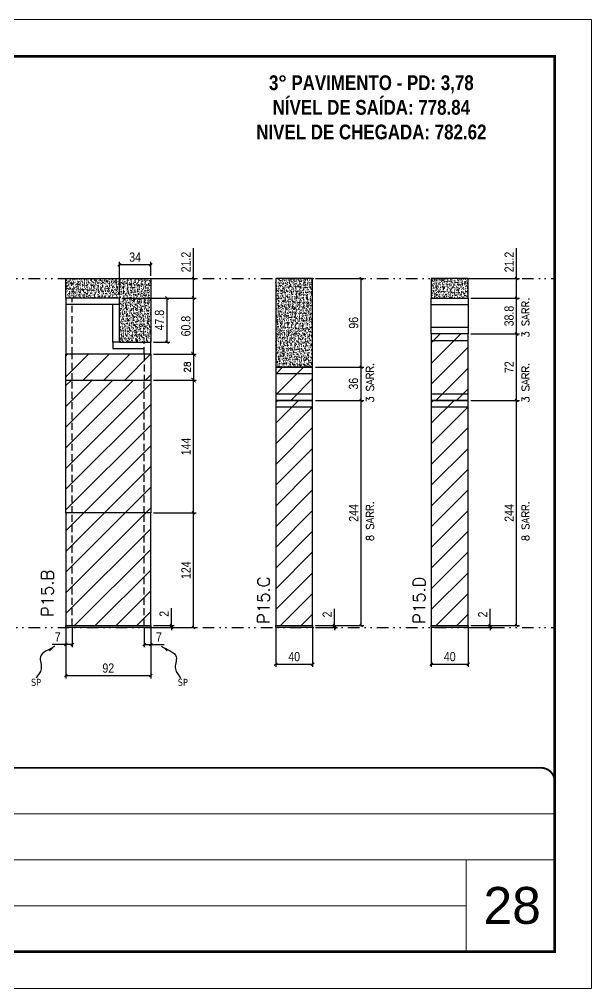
# Model space of a CAD drawing. Extents: x 2949 to 9203, y -16089 to 12527.
# Drawn here: x 8582 to 9203, y 4585 to 5635 of the extents above; entities that cross this region are included whole.
import ezdxf

# ---------------------------------------------------------------- set-up
doc = ezdxf.new("R2010")
doc.units = 0
for name, pattern in [('CONTINUO', [0]), ('DASHED', [0.75, 0.5, -0.25]), ('DIVIDE2', [0.625, 0.25, -0.125, 0, -0.125, 0, -0.125]), ('HIDDEN', [0.375, 0.25, -0.125])]:
    doc.linetypes.add(name, pattern=pattern)
for name, color, linetype, lineweight in [('CARIMBO', 255, 'Continuous', 9), ('Folhas', 255, 'Continuous', 9), ('Hachura', 251, 'Continuous', 9), ('SARRAFO DE PRESSAO', 251, 'DASHED', 9), ('Texto Seção', 7, 'Continuous', 15)]:
    doc.layers.add(name, color=color, linetype=linetype, lineweight=lineweight)
for name, color, linetype in [('COTA', 241, 'Continuous'), ('NOMENCLATURA', 7, 'Continuous'), ('Nível', 160, 'Continuous'), ('Painéis', 200, 'Continuous'), ('SARR_2.2x7', 40, 'Continuous'), ('Sarrafo de Pressão', 42, 'HIDDEN'), ('texto', 7, 'Continuous')]:
    doc.layers.add(name, color=color, linetype=linetype)
doc.styles.add('ARIAL', font='arial.ttf')
doc.styles.add('COTA TECNICA', font='techl___.ttf', dxfattribs={"height": 10})
doc.styles.add('COTA TECNICA-50', font='techl___.ttf', dxfattribs={"height": 10})
doc.styles.add('REGUA-120', font='ROMANS.shx', dxfattribs={"height": 15})
doc.styles.add('ROMANC', font='techb___.ttf', dxfattribs={"height": 2.5})
doc.styles.add('ROMANS', font='romans.shx')
doc.styles.get("Standard").update_dxf_attribs({"font": 'arial.ttf'})
doc.dimstyles.new('COTA PAINEL-50', dxfattribs={"dimtxt": 10, "dimasz": 3, "dimexe": 3, "dimexo": 3, "dimgap": 3, "dimtad": 1, "dimdec": 1, "dimzin": 12, "dimdsep": 46, "dimtxsty": 'COTA TECNICA-50', "dimblk1": 'OBLIQUE', "dimblk2": 'OBLIQUE', "dimsah": 1, "dimcen": 0.9, "dimclrd": 4, "dimclre": 4, "dimclrt": 240, "dimadec": 1, "dimazin": 3, "dimtfac": 1, "dimtdec": 1, "dimtmove": 0, "dimatfit": 3, "dimfxl": 1, "dimtolj": 1, "dimtzin": 12, "dimarcsym": 0})
doc.dimstyles.new('Cota Paínel', dxfattribs={"dimtxt": 7, "dimasz": 5, "dimexe": 3, "dimexo": 3, "dimgap": 3, "dimtad": 1, "dimdec": 1, "dimzin": 12, "dimdsep": 46, "dimtxsty": 'ROMANS', "dimblk": 'ARCHTICK', "dimcen": 0, "dimclrd": 4, "dimclre": 4, "dimclrt": 1, "dimadec": 1, "dimazin": 3, "dimtfac": 1, "dimtdec": 1, "dimtmove": 0, "dimatfit": 3, "dimldrblk": 'OBLIQUE', "dimfxl": 1, "dimtolj": 1, "dimtzin": 12, "dimarcsym": 0})
doc.dimstyles.new('PAINEL', dxfattribs={"dimtxt": 10, "dimasz": 3, "dimexe": 3, "dimexo": 3, "dimgap": 3, "dimtad": 1, "dimdec": 1, "dimzin": 12, "dimdsep": 46, "dimtxsty": 'COTA TECNICA', "dimblk1": 'OBLIQUE', "dimblk2": 'OBLIQUE', "dimsah": 1, "dimcen": 0.9, "dimclrd": 4, "dimclre": 4, "dimclrt": 240, "dimadec": 1, "dimazin": 3, "dimtfac": 1, "dimtdec": 1, "dimtmove": 0, "dimatfit": 3, "dimfxl": 1, "dimtolj": 1, "dimtzin": 12, "dimarcsym": 0})
doc.dimstyles.get("Standard").update_dxf_attribs({"dimtxt": 0.18, "dimasz": 0.18, "dimexe": 0.18, "dimexo": 0.0625, "dimgap": 0.09, "dimtad": 0, "dimtih": 1, "dimtoh": 1, "dimdec": 4, "dimzin": 0, "dimdsep": 46, "dimtxsty": 'Standard', "dimcen": 0.09, "dimadec": 0, "dimazin": 0, "dimtfac": 1, "dimtdec": 4, "dimtofl": 0, "dimtmove": 0, "dimatfit": 3, "dimfxl": 1, "dimtolj": 1, "dimtzin": 0, "dimarcsym": 0})
pattern_1 = [(45, (4768.5, 4594.3), (-11.22532, 11.22532), [])]

# ---------------------------------------------------------------- blocks, each defined once
blk = doc.blocks.new('9999999999')
at = {"color": 30, "linetype": 'CONTINUO'}
for p, q in [((98564.6, 34379.6), (99584, 34379.6)), ((98564.6, 34329.8), (99488, 34329.8)), ((99584, 34329.8), (99488, 34329.8)), ((99488, 34329.8), (99488, 34230.2)), ((98564.6, 34280), (99488, 34280))]:
    blk.add_line(p, q, dxfattribs=at)
at = {"color": 30, "linetype": 'CONTINUO', "const_width": 2}
blk.add_lwpolyline([(99584, 34230.2), (99584, 34414.4, 0.414214), (99569, 34429.4), (98229, 34429.4, 0.414214), (98214, 34414.4), (98214, 34245.2, 0.414214), (98229, 34230.2), (99584, 34230.2)], format="xyb", dxfattribs=at)
at = {"layer": 'Folhas'}
blk.add_lwpolyline([(98139, 34190.2), (99624, 34190.2), (99624, 35240.2), (98139, 35240.2)], close=True, dxfattribs=at)
at = {"layer": 'Folhas', "color": 30, "const_width": 3}
blk.add_lwpolyline([(98214, 34230.2), (99584, 34230.2), (99584, 35200.2), (98214, 35200.2)], close=True, dxfattribs=at)
blk = doc.blocks.new('_Oblique')
at = {"color": 0, "linetype": 'ByBlock', "lineweight": -2}
blk.add_line((-0.5, -0.5), (0.5, 0.5), dxfattribs=at)
blk = doc.blocks.new('*D966')
at = {"layer": 'COTA', "color": 4, "lineweight": -2, "transparency": 16777216}
for p, q in [((8903.2, 5222.5), (8955.7, 5222.5)), ((8952.7, 4978.6), (8952.7, 5222.5)), ((8903.2, 4978.6), (8955.7, 4978.6))]:
    blk.add_line(p, q, dxfattribs=at)
at = {"layer": 'Defpoints', "color": 0, "transparency": 16777216}
for p in [(8900.2, 5222.5), (8952.7, 5222.5), (8900.2, 4978.6)]:
    blk.add_point(p, dxfattribs=at)
at = {"layer": 'COTA', "color": 4, "lineweight": -2, "transparency": 16777216, "xscale": 3, "yscale": 3, "zscale": 3}
for p, rotation in [((8952.7, 5222.5), 90), ((8952.7, 4978.6), 270)]:
    blk.add_blockref('_Oblique', p, dxfattribs=dict(at, rotation=rotation))
at = {"layer": 'COTA', "color": 240, "transparency": 16777216, "insert": (8944.6, 5100.6), "char_height": 10, "attachment_point": 5, "rotation": 90, "style": 'COTA TECNICA'}
blk.add_mtext('\\A1;244', dxfattribs=at)
blk = doc.blocks.new('*D967')
at = {"layer": 'COTA', "color": 4, "lineweight": -2, "transparency": 16777216}
for p, q in [((8903.2, 5354.6), (8955.7, 5354.6)), ((8952.7, 5258.6), (8952.7, 5354.6)), ((8903.2, 5258.6), (8955.7, 5258.6))]:
    blk.add_line(p, q, dxfattribs=at)
at = {"layer": 'Defpoints', "color": 0, "transparency": 16777216}
for p in [(8900.2, 5354.6), (8952.7, 5354.6), (8900.2, 5258.6)]:
    blk.add_point(p, dxfattribs=at)
at = {"layer": 'COTA', "color": 4, "lineweight": -2, "transparency": 16777216, "xscale": 3, "yscale": 3, "zscale": 3}
for p, rotation in [((8952.7, 5354.6), 90), ((8952.7, 5258.6), 270)]:
    blk.add_blockref('_Oblique', p, dxfattribs=dict(at, rotation=rotation))
at = {"layer": 'COTA', "color": 240, "transparency": 16777216, "insert": (8944.6, 5306.6), "char_height": 10, "attachment_point": 5, "rotation": 90, "style": 'COTA TECNICA'}
blk.add_mtext('\\A1;96', dxfattribs=at)
blk = doc.blocks.new('*D968')
at = {"layer": 'COTA', "color": 4, "lineweight": -2, "transparency": 16777216}
for p, q in [((8860.2, 4975.6), (8860.2, 4933.8)), ((8900.2, 4975.6), (8900.2, 4933.8)), ((8860.2, 4936.8), (8900.2, 4936.8))]:
    blk.add_line(p, q, dxfattribs=at)
at = {"layer": 'Defpoints', "color": 0, "transparency": 16777216}
for p in [(8860.2, 4978.6), (8900.2, 4978.6), (8900.2, 4936.8)]:
    blk.add_point(p, dxfattribs=at)
at = {"layer": 'COTA', "color": 4, "lineweight": -2, "transparency": 16777216, "xscale": 3, "yscale": 3, "zscale": 3, "rotation": 180}
blk.add_blockref('_Oblique', (8860.2, 4936.8), dxfattribs=at)
at = {"layer": 'COTA', "color": 4, "lineweight": -2, "transparency": 16777216, "xscale": 3, "yscale": 3, "zscale": 3}
blk.add_blockref('_Oblique', (8900.2, 4936.8), dxfattribs=at)
at = {"layer": 'COTA', "color": 240, "transparency": 16777216, "insert": (8880.2, 4944.9), "char_height": 10, "attachment_point": 5, "style": 'COTA TECNICA'}
blk.add_mtext('\\A1;40', dxfattribs=at)
blk = doc.blocks.new('*D997')
at = {"layer": 'COTA', "color": 4, "linetype": 'ByBlock', "lineweight": -2, "transparency": 16777216}
for p, q in [((8903.2, 5258.6), (8955.7, 5258.6)), ((8952.7, 5222.5), (8952.7, 5258.6)), ((8903.2, 5222.5), (8955.7, 5222.5))]:
    blk.add_line(p, q, dxfattribs=at)
at = {"layer": 'Defpoints', "color": 0, "linetype": 'ByBlock', "transparency": 16777216}
for p in [(8900.2, 5258.6), (8952.7, 5258.6), (8900.2, 5222.5)]:
    blk.add_point(p, dxfattribs=at)
at = {"layer": 'COTA', "color": 4, "linetype": 'ByBlock', "lineweight": -2, "transparency": 16777216, "xscale": 3, "yscale": 3, "zscale": 3}
for p, rotation in [((8952.7, 5258.6), 90), ((8952.7, 5222.5), 270)]:
    blk.add_blockref('_Oblique', p, dxfattribs=dict(at, rotation=rotation))
at = {"layer": 'COTA', "color": 240, "linetype": 'ByBlock', "transparency": 16777216, "insert": (8944.5, 5240.6), "char_height": 10, "attachment_point": 5, "rotation": 90, "style": 'COTA TECNICA'}
blk.add_mtext('\\A1;36', dxfattribs=at)
blk = doc.blocks.new('*D969')
at = {"layer": 'COTA', "color": 4, "lineweight": -2, "transparency": 16777216}
for p, q in [((8924, 4978.6), (8924, 4996.7)), ((8903.2, 4978.6), (8927, 4978.6)), ((8924, 4976.6), (8924, 4978.6)), ((8903.2, 4976.6), (8927, 4976.6)), ((8924, 4976.6), (8924, 4973.6))]:
    blk.add_line(p, q, dxfattribs=at)
at = {"layer": 'Defpoints', "color": 0, "transparency": 16777216}
for p in [(8900.2, 4978.6), (8924, 4978.6), (8900.2, 4976.6)]:
    blk.add_point(p, dxfattribs=at)
at = {"layer": 'COTA', "color": 4, "lineweight": -2, "transparency": 16777216, "xscale": 3, "yscale": 3, "zscale": 3}
for p, rotation in [((8924, 4978.6), 270), ((8924, 4976.6), 90)]:
    blk.add_blockref('_Oblique', p, dxfattribs=dict(at, rotation=rotation))
at = {"layer": 'COTA', "color": 240, "transparency": 16777216, "insert": (8916, 4990.6), "char_height": 10, "attachment_point": 5, "rotation": 90, "style": 'COTA TECNICA-50'}
blk.add_mtext('\\A1;2', dxfattribs=at)
blk = doc.blocks.new('*D979')
at = {"layer": 'COTA', "color": 4, "lineweight": -2, "transparency": 16777216}
for p, q in [((8632.8, 4975.6), (8632.8, 4921.4)), ((8724.8, 4975.6), (8724.8, 4921.4)), ((8632.8, 4924.4), (8724.8, 4924.4))]:
    blk.add_line(p, q, dxfattribs=at)
at = {"layer": 'Defpoints', "color": 0, "transparency": 16777216}
for p in [(8632.8, 4978.6), (8724.8, 4978.6), (8724.8, 4924.4)]:
    blk.add_point(p, dxfattribs=at)
at = {"layer": 'COTA', "color": 4, "lineweight": -2, "transparency": 16777216, "xscale": 3, "yscale": 3, "zscale": 3, "rotation": 180}
blk.add_blockref('_Oblique', (8632.8, 4924.4), dxfattribs=at)
at = {"layer": 'COTA', "color": 4, "lineweight": -2, "transparency": 16777216, "xscale": 3, "yscale": 3, "zscale": 3}
blk.add_blockref('_Oblique', (8724.8, 4924.4), dxfattribs=at)
at = {"layer": 'COTA', "color": 240, "transparency": 16777216, "insert": (8678.8, 4932.5), "char_height": 10, "attachment_point": 5, "style": 'COTA TECNICA'}
blk.add_mtext('\\A1;92', dxfattribs=at)
blk = doc.blocks.new('*D980')
at = {"layer": 'COTA', "color": 4, "lineweight": -2, "transparency": 16777216}
for p, q in [((8727.8, 5100.6), (8774, 5100.6)), ((8771, 4976.6), (8771, 5100.6)), ((8727.8, 4976.6), (8774, 4976.6))]:
    blk.add_line(p, q, dxfattribs=at)
at = {"layer": 'Defpoints', "color": 0, "transparency": 16777216}
for p in [(8724.8, 5100.6), (8771, 5100.6), (8724.8, 4976.6)]:
    blk.add_point(p, dxfattribs=at)
at = {"layer": 'COTA', "color": 4, "lineweight": -2, "transparency": 16777216, "xscale": 3, "yscale": 3, "zscale": 3}
for p, rotation in [((8771, 5100.6), 90), ((8771, 4976.6), 270)]:
    blk.add_blockref('_Oblique', p, dxfattribs=dict(at, rotation=rotation))
at = {"layer": 'COTA', "color": 240, "transparency": 16777216, "insert": (8762.9, 5038.6), "char_height": 10, "attachment_point": 5, "rotation": 90, "style": 'COTA TECNICA-50'}
blk.add_mtext('\\A1;124', dxfattribs=at)
blk = doc.blocks.new('*D981')
at = {"layer": 'COTA', "color": 4, "lineweight": -2, "transparency": 16777216}
for p, q in [((8747.3, 4978.6), (8747.3, 4997.4)), ((8727.8, 4978.6), (8750.3, 4978.6)), ((8747.3, 4976.6), (8747.3, 4978.6)), ((8727.8, 4976.6), (8750.3, 4976.6)), ((8747.3, 4976.6), (8747.3, 4973.6))]:
    blk.add_line(p, q, dxfattribs=at)
at = {"layer": 'Defpoints', "color": 0, "transparency": 16777216}
for p in [(8724.8, 4978.6), (8724.8, 4976.6), (8747.3, 4976.6)]:
    blk.add_point(p, dxfattribs=at)
at = {"layer": 'COTA', "color": 4, "lineweight": -2, "transparency": 16777216, "xscale": 3, "yscale": 3, "zscale": 3}
for p, rotation in [((8747.3, 4978.6), 270), ((8747.3, 4976.6), 90)]:
    blk.add_blockref('_Oblique', p, dxfattribs=dict(at, rotation=rotation))
at = {"layer": 'COTA', "color": 240, "transparency": 16777216, "insert": (8739.3, 4991.3), "char_height": 10, "attachment_point": 5, "rotation": 90, "style": 'COTA TECNICA-50'}
blk.add_mtext('\\A1;2', dxfattribs=at)
blk = doc.blocks.new('*D982')
at = {"layer": 'COTA', "color": 4, "lineweight": -2, "transparency": 16777216}
for p, q in [((8632.8, 4973.6), (8632.8, 4955.1)), ((8639.8, 4975.6), (8639.8, 4955.1)), ((8632.8, 4958.1), (8618, 4958.1)), ((8639.8, 4958.1), (8632.8, 4958.1))]:
    blk.add_line(p, q, dxfattribs=at)
at = {"layer": 'Defpoints', "color": 0, "transparency": 16777216}
for p in [(8639.8, 4978.6), (8632.8, 4976.6), (8632.8, 4958.1)]:
    blk.add_point(p, dxfattribs=at)
at = {"layer": 'COTA', "color": 4, "lineweight": -2, "transparency": 16777216, "xscale": 3, "yscale": 3, "zscale": 3, "rotation": 180}
blk.add_blockref('_Oblique', (8632.8, 4958.1), dxfattribs=at)
at = {"layer": 'COTA', "color": 4, "lineweight": -2, "transparency": 16777216, "xscale": 3, "yscale": 3, "zscale": 3}
blk.add_blockref('_Oblique', (8639.8, 4958.1), dxfattribs=at)
at = {"layer": 'COTA', "color": 240, "transparency": 16777216, "insert": (8623.9, 4966.1), "char_height": 10, "attachment_point": 5, "style": 'COTA TECNICA-50'}
blk.add_mtext('\\A1;7', dxfattribs=at)
blk = doc.blocks.new('*D983')
at = {"layer": 'COTA', "color": 4, "lineweight": -2, "transparency": 16777216}
for p, q in [((8717.8, 4975.6), (8717.8, 4955.1)), ((8724.8, 4973.6), (8724.8, 4955.1)), ((8717.8, 4958.1), (8724.8, 4958.1)), ((8724.8, 4958.1), (8739.5, 4958.1))]:
    blk.add_line(p, q, dxfattribs=at)
at = {"layer": 'Defpoints', "color": 0, "transparency": 16777216}
for p in [(8717.8, 4978.6), (8724.8, 4976.6), (8724.8, 4958.1)]:
    blk.add_point(p, dxfattribs=at)
at = {"layer": 'COTA', "color": 4, "lineweight": -2, "transparency": 16777216, "xscale": 3, "yscale": 3, "zscale": 3, "rotation": 180}
blk.add_blockref('_Oblique', (8717.8, 4958.1), dxfattribs=at)
at = {"layer": 'COTA', "color": 4, "lineweight": -2, "transparency": 16777216, "xscale": 3, "yscale": 3, "zscale": 3}
blk.add_blockref('_Oblique', (8724.8, 4958.1), dxfattribs=at)
at = {"layer": 'COTA', "color": 240, "transparency": 16777216, "insert": (8733.6, 4966.1), "char_height": 10, "attachment_point": 5, "style": 'COTA TECNICA-50'}
blk.add_mtext('\\A1;7', dxfattribs=at)
blk = doc.blocks.new('*D989')
at = {"layer": 'COTA', "color": 4, "linetype": 'ByBlock', "lineweight": -2, "transparency": 16777216}
for p, q in [((8727.8, 5244.6), (8774, 5244.6)), ((8771, 5100.6), (8771, 5244.6)), ((8727.8, 5100.6), (8774, 5100.6))]:
    blk.add_line(p, q, dxfattribs=at)
at = {"layer": 'Defpoints', "color": 0, "linetype": 'ByBlock', "transparency": 16777216}
for p in [(8724.8, 5244.6), (8771, 5244.6), (8724.8, 5100.6)]:
    blk.add_point(p, dxfattribs=at)
at = {"layer": 'COTA', "color": 4, "linetype": 'ByBlock', "lineweight": -2, "transparency": 16777216, "xscale": 3, "yscale": 3, "zscale": 3}
for p, rotation in [((8771, 5244.6), 90), ((8771, 5100.6), 270)]:
    blk.add_blockref('_Oblique', p, dxfattribs=dict(at, rotation=rotation))
at = {"layer": 'COTA', "color": 240, "linetype": 'ByBlock', "transparency": 16777216, "insert": (8762.9, 5172.6), "char_height": 10, "attachment_point": 5, "rotation": 90, "style": 'COTA TECNICA'}
blk.add_mtext('\\A1;144', dxfattribs=at)
blk = doc.blocks.new('_ArchTick')
at = {"color": 0, "linetype": 'ByBlock', "const_width": 0.15}
blk.add_lwpolyline([(-0.5, -0.5), (0.5, 0.5)], dxfattribs=at)
blk = doc.blocks.new('*D922')
at = {"layer": 'COTA', "color": 4, "lineweight": -2, "transparency": 16777216}
for p, q in [((8727.8, 5272.6), (8774, 5272.6)), ((8771, 5272.6), (8771, 5244.6)), ((8727.8, 5244.6), (8774, 5244.6))]:
    blk.add_line(p, q, dxfattribs=at)
at = {"layer": 'Defpoints', "color": 0, "transparency": 16777216}
for p in [(8724.8, 5272.6), (8724.8, 5244.6), (8771, 5244.6)]:
    blk.add_point(p, dxfattribs=at)
at = {"layer": 'COTA', "color": 4, "lineweight": -2, "transparency": 16777216, "xscale": 5, "yscale": 5, "zscale": 5}
for p, rotation in [((8771, 5272.6), 90), ((8771, 5244.6), 270)]:
    blk.add_blockref('_ArchTick', p, dxfattribs=dict(at, rotation=rotation))
at = {"layer": 'COTA', "color": 1, "transparency": 16777216, "insert": (8764.5, 5258.6), "char_height": 7, "attachment_point": 5, "rotation": 90, "style": 'ROMANS'}
blk.add_mtext('\\A1;28', dxfattribs=at)
blk = doc.blocks.new('*D2633')
at = {"layer": 'COTA', "color": 4, "lineweight": -2, "transparency": 16777216}
for p, q in [((8771, 5354.6), (8771, 5387.3)), ((8727.8, 5354.6), (8774, 5354.6)), ((8771, 5333.4), (8771, 5354.6)), ((8727.8, 5333.4), (8774, 5333.4))]:
    blk.add_line(p, q, dxfattribs=at)
at = {"layer": 'Defpoints', "color": 0, "transparency": 16777216}
for p in [(8724.8, 5354.6), (8771, 5354.6), (8724.8, 5333.4)]:
    blk.add_point(p, dxfattribs=at)
at = {"layer": 'COTA', "color": 4, "lineweight": -2, "transparency": 16777216, "xscale": 3, "yscale": 3, "zscale": 3}
for p, rotation in [((8771, 5354.6), 90), ((8771, 5333.4), 270)]:
    blk.add_blockref('_Oblique', p, dxfattribs=dict(at, rotation=rotation))
at = {"layer": 'COTA', "color": 240, "transparency": 16777216, "insert": (8762.9, 5372.4), "char_height": 10, "attachment_point": 5, "rotation": 90, "style": 'COTA TECNICA'}
blk.add_mtext('\\A1;21.2', dxfattribs=at)
blk = doc.blocks.new('*D2634')
at = {"layer": 'COTA', "color": 4, "lineweight": -2, "transparency": 16777216}
for p, q in [((8693.8, 5333.4), (8774, 5333.4)), ((8771, 5272.6), (8771, 5333.4)), ((8727.8, 5272.6), (8774, 5272.6))]:
    blk.add_line(p, q, dxfattribs=at)
at = {"layer": 'Defpoints', "color": 0, "transparency": 16777216}
for p in [(8690.8, 5333.4), (8771, 5333.4), (8724.8, 5272.6)]:
    blk.add_point(p, dxfattribs=at)
at = {"layer": 'COTA', "color": 4, "lineweight": -2, "transparency": 16777216, "xscale": 3, "yscale": 3, "zscale": 3}
for p, rotation in [((8771, 5333.4), 90), ((8771, 5272.6), 270)]:
    blk.add_blockref('_Oblique', p, dxfattribs=dict(at, rotation=rotation))
at = {"layer": 'COTA', "color": 240, "transparency": 16777216, "insert": (8762.9, 5303), "char_height": 10, "attachment_point": 5, "rotation": 90, "style": 'COTA TECNICA-50'}
blk.add_mtext('\\A1;60.8', dxfattribs=at)
blk = doc.blocks.new('*D2635')
at = {"layer": 'COTA', "color": 4, "lineweight": -2, "transparency": 16777216}
for p, q in [((8693.8, 5333.4), (8745.4, 5333.4)), ((8742.4, 5333.4), (8742.4, 5285.6)), ((8727.8, 5285.6), (8745.4, 5285.6))]:
    blk.add_line(p, q, dxfattribs=at)
at = {"layer": 'Defpoints', "color": 0, "transparency": 16777216}
for p in [(8690.8, 5333.4), (8724.8, 5285.6), (8742.4, 5285.6)]:
    blk.add_point(p, dxfattribs=at)
at = {"layer": 'COTA', "color": 4, "lineweight": -2, "transparency": 16777216, "xscale": 3, "yscale": 3, "zscale": 3}
for p, rotation in [((8742.4, 5333.4), 90), ((8742.4, 5285.6), 270)]:
    blk.add_blockref('_Oblique', p, dxfattribs=dict(at, rotation=rotation))
at = {"layer": 'COTA', "color": 240, "transparency": 16777216, "insert": (8734.3, 5309.5), "char_height": 10, "attachment_point": 5, "rotation": 90, "style": 'COTA TECNICA-50'}
blk.add_mtext('\\A1;47.8', dxfattribs=at)
blk = doc.blocks.new('*D2636')
at = {"layer": 'COTA', "color": 4, "lineweight": -2, "transparency": 16777216}
for p, q in [((8690.8, 5336.4), (8690.8, 5372.5)), ((8724.8, 5369.5), (8690.8, 5369.5)), ((8724.8, 5357.6), (8724.8, 5372.5))]:
    blk.add_line(p, q, dxfattribs=at)
at = {"layer": 'Defpoints', "color": 0, "transparency": 16777216}
for p in [(8690.8, 5369.5), (8724.8, 5354.6), (8690.8, 5333.4)]:
    blk.add_point(p, dxfattribs=at)
at = {"layer": 'COTA', "color": 4, "lineweight": -2, "transparency": 16777216, "xscale": 3, "yscale": 3, "zscale": 3, "rotation": 180}
blk.add_blockref('_Oblique', (8690.8, 5369.5), dxfattribs=at)
at = {"layer": 'COTA', "color": 4, "lineweight": -2, "transparency": 16777216, "xscale": 3, "yscale": 3, "zscale": 3}
blk.add_blockref('_Oblique', (8724.8, 5369.5), dxfattribs=at)
at = {"layer": 'COTA', "color": 240, "transparency": 16777216, "insert": (8707.8, 5377.7), "char_height": 10, "attachment_point": 5, "style": 'COTA TECNICA-50'}
blk.add_mtext('\\A1;34', dxfattribs=at)
blk = doc.blocks.new('*D2637')
at = {"layer": 'COTA', "color": 4, "lineweight": -2, "transparency": 16777216}
for p, q in [((9071.8, 5222.5), (9124.3, 5222.5)), ((9121.3, 4978.6), (9121.3, 5222.5)), ((9071.8, 4978.6), (9124.3, 4978.6))]:
    blk.add_line(p, q, dxfattribs=at)
at = {"layer": 'Defpoints', "color": 0, "transparency": 16777216}
for p in [(9068.8, 5222.5), (9121.3, 5222.5), (9068.8, 4978.6)]:
    blk.add_point(p, dxfattribs=at)
at = {"layer": 'COTA', "color": 4, "lineweight": -2, "transparency": 16777216, "xscale": 3, "yscale": 3, "zscale": 3}
for p, rotation in [((9121.3, 5222.5), 90), ((9121.3, 4978.6), 270)]:
    blk.add_blockref('_Oblique', p, dxfattribs=dict(at, rotation=rotation))
at = {"layer": 'COTA', "color": 240, "transparency": 16777216, "insert": (9113.2, 5100.6), "char_height": 10, "attachment_point": 5, "rotation": 90, "style": 'COTA TECNICA'}
blk.add_mtext('\\A1;244', dxfattribs=at)
blk = doc.blocks.new('*D2638')
at = {"layer": 'COTA', "color": 4, "lineweight": -2, "transparency": 16777216}
for p, q in [((9121.3, 5354.6), (9121.3, 5387.3)), ((9071.8, 5354.6), (9124.3, 5354.6)), ((9121.3, 5333.3), (9121.3, 5354.6)), ((9071.8, 5333.3), (9124.3, 5333.3))]:
    blk.add_line(p, q, dxfattribs=at)
at = {"layer": 'Defpoints', "color": 0, "transparency": 16777216}
for p in [(9068.8, 5354.6), (9121.3, 5354.6), (9068.8, 5333.3)]:
    blk.add_point(p, dxfattribs=at)
at = {"layer": 'COTA', "color": 4, "lineweight": -2, "transparency": 16777216, "xscale": 3, "yscale": 3, "zscale": 3}
for p, rotation in [((9121.3, 5354.6), 90), ((9121.3, 5333.3), 270)]:
    blk.add_blockref('_Oblique', p, dxfattribs=dict(at, rotation=rotation))
at = {"layer": 'COTA', "color": 240, "transparency": 16777216, "insert": (9113.2, 5372.4), "char_height": 10, "attachment_point": 5, "rotation": 90, "style": 'COTA TECNICA'}
blk.add_mtext('\\A1;21.2', dxfattribs=at)
blk = doc.blocks.new('*D2639')
at = {"layer": 'COTA', "color": 4, "lineweight": -2, "transparency": 16777216}
for p, q in [((9028.8, 4975.6), (9028.8, 4933.8)), ((9068.8, 4975.6), (9068.8, 4933.8)), ((9028.8, 4936.8), (9068.8, 4936.8))]:
    blk.add_line(p, q, dxfattribs=at)
at = {"layer": 'Defpoints', "color": 0, "transparency": 16777216}
for p in [(9028.8, 4978.6), (9068.8, 4978.6), (9068.8, 4936.8)]:
    blk.add_point(p, dxfattribs=at)
at = {"layer": 'COTA', "color": 4, "lineweight": -2, "transparency": 16777216, "xscale": 3, "yscale": 3, "zscale": 3, "rotation": 180}
blk.add_blockref('_Oblique', (9028.8, 4936.8), dxfattribs=at)
at = {"layer": 'COTA', "color": 4, "lineweight": -2, "transparency": 16777216, "xscale": 3, "yscale": 3, "zscale": 3}
blk.add_blockref('_Oblique', (9068.8, 4936.8), dxfattribs=at)
at = {"layer": 'COTA', "color": 240, "transparency": 16777216, "insert": (9048.8, 4944.9), "char_height": 10, "attachment_point": 5, "style": 'COTA TECNICA'}
blk.add_mtext('\\A1;40', dxfattribs=at)
blk = doc.blocks.new('*D2641')
at = {"layer": 'COTA', "color": 4, "linetype": 'ByBlock', "lineweight": -2, "transparency": 16777216}
for p, q in [((9071.8, 5294.5), (9124.3, 5294.5)), ((9121.3, 5222.5), (9121.3, 5294.5)), ((9071.8, 5222.5), (9124.3, 5222.5))]:
    blk.add_line(p, q, dxfattribs=at)
at = {"layer": 'Defpoints', "color": 0, "linetype": 'ByBlock', "transparency": 16777216}
for p in [(9068.8, 5294.5), (9121.3, 5294.5), (9068.8, 5222.5)]:
    blk.add_point(p, dxfattribs=at)
at = {"layer": 'COTA', "color": 4, "linetype": 'ByBlock', "lineweight": -2, "transparency": 16777216, "xscale": 3, "yscale": 3, "zscale": 3}
for p, rotation in [((9121.3, 5294.5), 90), ((9121.3, 5222.5), 270)]:
    blk.add_blockref('_Oblique', p, dxfattribs=dict(at, rotation=rotation))
at = {"layer": 'COTA', "color": 240, "linetype": 'ByBlock', "transparency": 16777216, "insert": (9113.2, 5258.5), "char_height": 10, "attachment_point": 5, "rotation": 90, "style": 'COTA TECNICA'}
blk.add_mtext('\\A1;72', dxfattribs=at)
blk = doc.blocks.new('*D2640')
at = {"layer": 'COTA', "color": 4, "lineweight": -2, "transparency": 16777216}
for p, q in [((9092.6, 4978.6), (9092.6, 4996.7)), ((9071.8, 4978.6), (9095.6, 4978.6)), ((9092.6, 4976.6), (9092.6, 4978.6)), ((9071.8, 4976.6), (9095.6, 4976.6)), ((9092.6, 4976.6), (9092.6, 4973.6))]:
    blk.add_line(p, q, dxfattribs=at)
at = {"layer": 'Defpoints', "color": 0, "transparency": 16777216}
for p in [(9068.8, 4978.6), (9092.6, 4978.6), (9068.8, 4976.6)]:
    blk.add_point(p, dxfattribs=at)
at = {"layer": 'COTA', "color": 4, "lineweight": -2, "transparency": 16777216, "xscale": 3, "yscale": 3, "zscale": 3}
for p, rotation in [((9092.6, 4978.6), 270), ((9092.6, 4976.6), 90)]:
    blk.add_blockref('_Oblique', p, dxfattribs=dict(at, rotation=rotation))
at = {"layer": 'COTA', "color": 240, "transparency": 16777216, "insert": (9084.6, 4990.6), "char_height": 10, "attachment_point": 5, "rotation": 90, "style": 'COTA TECNICA-50'}
blk.add_mtext('\\A1;2', dxfattribs=at)
blk = doc.blocks.new('*D2642')
at = {"layer": 'COTA', "color": 4, "lineweight": -2, "transparency": 16777216}
for p, q in [((9071.8, 5333.3), (9124.3, 5333.3)), ((9121.3, 5294.5), (9121.3, 5333.3)), ((9071.8, 5294.5), (9124.3, 5294.5))]:
    blk.add_line(p, q, dxfattribs=at)
at = {"layer": 'Defpoints', "color": 0, "transparency": 16777216}
for p in [(9068.8, 5333.3), (9121.3, 5333.3), (9068.8, 5294.5)]:
    blk.add_point(p, dxfattribs=at)
at = {"layer": 'COTA', "color": 4, "lineweight": -2, "transparency": 16777216, "xscale": 3, "yscale": 3, "zscale": 3}
for p, rotation in [((9121.3, 5333.3), 90), ((9121.3, 5294.5), 270)]:
    blk.add_blockref('_Oblique', p, dxfattribs=dict(at, rotation=rotation))
at = {"layer": 'COTA', "color": 240, "transparency": 16777216, "insert": (9113.1, 5313.9), "char_height": 10, "attachment_point": 5, "rotation": 90, "style": 'COTA TECNICA-50'}
blk.add_mtext('\\A1;38.8', dxfattribs=at)

msp = doc.modelspace()

# ---------------------------------------------------------------- hatches: boundary and pattern name
at = {"layer": 'COTA', "linetype": 'ByBlock'}
h = msp.add_hatch(dxfattribs=at)
h.set_pattern_fill('AR-CONC', color=256, scale=0.03)
h.set_pattern_definition([(50, (5084.3715, 4594.3004), (5.46554, -0.4781726), [0.5715, -6.2865]), (355, (5084.3715, 4594.3004), (-1.057303, 5.731705), [0.4572, -5.0292175]), (100.45144, (5084.827, 4594.2606), (4.4082374, 5.2535326), [0.4857, -5.342707]), (46.1842, (5084.3715, 4595.8244), (8.132371, -1.26127), [0.85725, -9.42975]), (96.63556, (5085.049, 4595.719), (7.122124, 7.422784), [0.72855, -8.014068]), (351.18415, (5084.3715, 4595.8244), (7.122124, 7.422784), [0.685799, -7.543792]), (21, (5085.1335, 4595.4434), (4.548432, -3.067956), [0.5715, -6.2865]), (326, (5085.1335, 4595.4434), (1.854061, 5.525639), [0.4572, -5.0292]), (71.45144, (5085.5126, 4595.188), (6.4024926, 2.457683), [0.4857, -5.342698]), (37.5, (5084.3715, 4594.3004), (0.0926581, 2.5366512), [0, -4.96824, 0, -5.1054, 0, -5.04825]), (7.5, (5084.3715, 4594.3004), (2.0045899, 3.0054172), [0, -2.91084, 0, -4.85394, 0, -1.92405]), (327.5, (5082.6723, 4594.3004), (4.0677179, -0.1718623), [0, -1.905, 0, -5.9436, 0, -7.8867]), (317.5, (5081.9103, 4594.3004), (4.4438754, 0.7627947), [0, -2.4765, 0, -3.94716, 0, -5.6007])])
h.paths.add_polyline_path([(8690.77, 5285.57), (8724.77, 5285.57), (8724.77, 5354.57), (8632.77, 5354.57), (8632.77, 5333.37), (8690.77, 5333.37)])
h = msp.add_hatch(dxfattribs=at)
h.set_pattern_fill('AR-CONC', color=256, scale=0.03)
h.set_pattern_definition([(50, (-122753.8057, -21540.6954), (5.46554007, -0.47817257), [0.5715, -6.2865]), (355, (-122753.8057, -21540.6954), (-1.05730264, 5.73170536), [0.4572, -5.02921753]), (100.4514447, (-122753.35, -21540.735), (4.40823741, 5.25353256), [0.48570026, -5.34270734]), (46.1842, (-122753.806, -21539.1714), (8.13237123, -1.26126984), [0.85725, -9.42975]), (96.6355576, (-122753.128, -21539.2765), (7.122124, 7.42278374), [0.7285507, -8.01406824]), (351.184151, (-122753.806, -21539.171), (7.122124, 7.42278374), [0.685799, -7.54379196]), (21, (-122753.0437, -21539.5524), (4.54843174, -3.06795595), [0.5715, -6.2865]), (326, (-122753.0437, -21539.5524), (1.85406085, 5.52563898), [0.4572, -5.0292]), (71.451445, (-122752.6646, -21539.808), (6.40249258, 2.45768307), [0.48570026, -5.34269813]), (37.5, (-122753.8057, -21540.6954), (0.092658098, 2.536651166), [0, -4.96824, 0, -5.1054, 0, -5.04825]), (7.5, (-122753.8057, -21540.6954), (2.004589875, 3.005417245), [0, -2.91084, 0, -4.85394, 0, -1.92405]), (327.5, (-122755.505, -21540.6954), (4.067717855, -0.17186232), [0, -1.905, 0, -5.9436, 0, -7.8867]), (317.5, (-122756.267, -21540.6954), (4.44387544, 0.76279473), [0, -2.4765, 0, -3.94716, 0, -5.6007])])
h.paths.add_polyline_path([(8860.22, 5258.57), (8900.22, 5258.57), (8900.22, 5354.57), (8860.22, 5354.57)])
h = msp.add_hatch(dxfattribs=at)
h.set_pattern_fill('AR-CONC', color=256, scale=0.03)
h.set_pattern_definition([(50, (-122585.2247, -21501.8954), (5.46554007, -0.47817257), [0.5715, -6.2865]), (355, (-122585.2247, -21501.8954), (-1.05730264, 5.73170536), [0.4572, -5.02921753]), (100.4514447, (-122584.769, -21501.935), (4.40823741, 5.25353256), [0.48570026, -5.34270734]), (46.1842, (-122585.225, -21500.3714), (8.13237123, -1.26126984), [0.85725, -9.42975]), (96.6355576, (-122584.547, -21500.4765), (7.122124, 7.42278374), [0.7285507, -8.01406824]), (351.184151, (-122585.225, -21500.371), (7.122124, 7.42278374), [0.685799, -7.54379196]), (21, (-122584.4627, -21500.7524), (4.54843174, -3.06795595), [0.5715, -6.2865]), (326, (-122584.4627, -21500.7524), (1.85406085, 5.52563898), [0.4572, -5.0292]), (71.451445, (-122584.0837, -21501.008), (6.40249258, 2.45768307), [0.48570026, -5.34269813]), (37.5, (-122585.2247, -21501.8954), (0.092658098, 2.536651166), [0, -4.96824, 0, -5.1054, 0, -5.04825]), (7.5, (-122585.2247, -21501.8954), (2.004589875, 3.005417245), [0, -2.91084, 0, -4.85394, 0, -1.92405]), (327.5, (-122586.924, -21501.8954), (4.067717855, -0.17186232), [0, -1.905, 0, -5.9436, 0, -7.8867]), (317.5, (-122587.686, -21501.8954), (4.44387544, 0.76279473), [0, -2.4765, 0, -3.94716, 0, -5.6007])])
h.paths.add_polyline_path([(9028.81, 5333.35), (9068.81, 5333.35), (9068.81, 5354.57), (9028.81, 5354.57)])
at = {"layer": 'Hachura'}
h = msp.add_hatch(dxfattribs=at)
h.set_pattern_fill('ANSI31', color=256, scale=5)
h.set_pattern_definition(pattern_1)
h.paths.add_polyline_path([(9068.81, 5294.55), (9028.81, 5294.55), (9028.81, 5222.55), (9068.81, 5222.55)])
h = msp.add_hatch(dxfattribs=at)
h.set_pattern_fill('ANSI31', color=256, scale=5)
h.set_pattern_definition(pattern_1)
h.paths.add_polyline_path([(8724.77, 5272.57), (8632.77, 5272.57), (8632.77, 5244.57), (8724.77, 5244.57)])
h = msp.add_hatch(dxfattribs=at)
h.set_pattern_fill('ANSI31', color=256, scale=5)
h.set_pattern_definition(pattern_1)
h.paths.add_polyline_path([(8900.22, 5258.57), (8860.22, 5258.57), (8860.22, 5222.55), (8900.22, 5222.55)])
at = {"layer": 'Hachura', "linetype": 'ByBlock'}
h = msp.add_hatch(dxfattribs=at)
h.set_pattern_fill('ANSI31', color=256, scale=5)
h.set_pattern_definition([(45, (-122901.967, -28456.346), (-11.2253202, 11.2253202), [])])
h.paths.add_polyline_path([(8408.89, 5244.57), (8316.89, 5244.57), (8316.89, 5100.57), (8408.89, 5100.57)])
h.paths.add_polyline_path([(8408.89, 5100.57), (8316.89, 5100.57), (8316.89, 4978.57), (8408.89, 4978.57)])
h.paths.add_polyline_path([(8408.89, 5244.57), (8316.89, 5244.57)], flags=17)
h.paths.add_polyline_path([(8724.77, 5244.57), (8632.77, 5244.57), (8632.77, 5100.57), (8724.77, 5100.57)])
h.paths.add_polyline_path([(8724.77, 5100.57), (8632.77, 5100.57), (8632.77, 4978.57), (8724.77, 4978.57)])
h.paths.add_polyline_path([(8724.77, 5244.57), (8632.77, 5244.57)], flags=17)
at = {"layer": 'Hachura'}
h = msp.add_hatch(dxfattribs=at)
h.set_pattern_fill('ANSI31', color=256, scale=5)
h.set_pattern_definition([(45, (4709.41, 4594.3), (-11.22532, 11.22532), [])])
h.paths.add_polyline_path([(8900.22, 5222.55), (8860.22, 5222.55), (8860.22, 4978.57), (8900.22, 4978.57)])
h = msp.add_hatch(dxfattribs=at)
h.set_pattern_fill('ANSI31', color=256, scale=5)
h.set_pattern_definition([(45, (4877.99, 4594.3), (-11.22532, 11.22532), [])])
h.paths.add_polyline_path([(9068.81, 5222.55), (9028.81, 5222.55), (9028.81, 4978.57), (9068.81, 4978.57)])

# ---------------------------------------------------------------- linework, layer by layer
at = {"layer": 'COTA', "linetype": 'ByBlock'}
for p, q in [((8632.77, 5333.37), (8632.77, 5354.57)), ((8632.77, 5354.57), (8724.77, 5354.57)), ((8724.77, 5354.57), (8724.77, 5285.57)), ((8690.77, 5333.37), (8632.77, 5333.37))]:
    msp.add_line(p, q, dxfattribs=at)
for points in [[(8860.22, 5258.57), (8900.22, 5258.57), (8900.22, 5354.57), (8860.22, 5354.57)], [(9028.81, 5333.35), (9068.81, 5333.35), (9068.81, 5354.57), (9028.81, 5354.57)]]:
    msp.add_lwpolyline(points, close=True, dxfattribs=at)
at = {"layer": 'Nível', "color": 4, "linetype": 'DIVIDE2', "ltscale": 50}
for p, q in [((8152.19, 5354.57), (9162.53, 5354.57)), ((8152.19, 4976.57), (9162.53, 4976.57))]:
    msp.add_line(p, q, dxfattribs=at)
at = {"layer": 'Painéis'}
for p, q in [((8690.77, 5333.37), (8632.77, 5333.37)), ((8632.77, 5333.37), (8632.77, 5272.57)), ((8690.77, 5285.57), (8690.77, 5333.37)), ((9028.81, 5333.35), (9068.81, 5333.35)), ((9028.81, 5294.55), (9028.81, 5333.35)), ((9068.81, 5333.35), (9068.81, 5294.55)), ((9068.81, 5294.55), (9028.81, 5294.55)), ((8690.77, 5285.57), (8724.77, 5285.57)), ((8724.77, 5272.57), (8724.77, 5285.57)), ((8632.77, 5244.57), (8632.77, 5272.57)), ((8724.77, 5272.57), (8632.77, 5272.57)), ((8724.77, 5272.57), (8632.77, 5272.57)), ((8724.77, 5272.57), (8724.77, 5244.57)), ((8632.77, 5100.57), (8632.77, 5244.57)), ((8632.77, 5244.57), (8724.77, 5244.57)), ((8724.77, 5244.57), (8724.77, 5100.57)), ((8724.77, 5100.57), (8632.77, 5100.57)), ((8860.22, 4978.57), (8900.22, 4978.57)), ((8860.22, 4976.57), (8860.22, 4978.57)), ((8900.22, 4978.57), (8900.22, 4976.57)), ((9028.81, 4978.57), (9068.81, 4978.57)), ((9028.81, 4976.57), (9028.81, 4978.57)), ((9068.81, 4978.57), (9068.81, 4976.57)), ((8900.22, 4976.57), (8860.22, 4976.57)), ((9068.81, 4976.57), (9028.81, 4976.57))]:
    msp.add_line(p, q, dxfattribs=at)
for points in [[(9028.81, 5222.55), (9068.81, 5222.55), (9068.81, 5294.55), (9028.81, 5294.55)], [(8860.22, 5222.55), (8900.22, 5222.55), (8900.22, 5258.57), (8860.22, 5258.57)], [(8860.22, 4978.57), (8900.22, 4978.57), (8900.22, 5222.55), (8860.22, 5222.55)], [(9028.81, 4978.57), (9068.81, 4978.57), (9068.81, 5222.55), (9028.81, 5222.55)], [(8632.77, 4978.57), (8724.77, 4978.57), (8724.77, 5100.57), (8632.77, 5100.57)], [(8632.77, 4978.57), (8724.77, 4978.57), (8724.77, 4976.57), (8632.77, 4976.57)]]:
    msp.add_lwpolyline(points, close=True, dxfattribs=at)
at = {"layer": 'SARR_2.2x7'}
for p, q in [((8690.77, 5326.37), (8632.77, 5326.37)), ((8683.77, 5285.57), (8683.77, 5326.37)), ((9028.81, 5326.35), (9068.81, 5326.35)), ((9068.81, 5301.55), (9028.81, 5301.55)), ((8690.77, 5285.57), (8683.77, 5285.57)), ((8683.77, 5285.57), (8683.77, 5278.57)), ((9028.81, 5287.55), (9068.81, 5287.55)), ((8683.77, 5278.57), (8717.77, 5278.57)), ((8860.22, 5251.57), (8900.22, 5251.57)), ((8860.22, 5229.55), (8900.22, 5229.55)), ((9028.81, 5229.55), (9068.81, 5229.55)), ((8860.22, 5215.55), (8900.22, 5215.55)), ((9028.81, 5215.55), (9068.81, 5215.55))]:
    msp.add_line(p, q, dxfattribs=at)
at = {"layer": 'Sarrafo de Pressão', "ltscale": 30}
for p, q in [((8639.77, 5272.57), (8639.77, 5333.37)), ((8717.77, 5272.57), (8717.77, 5285.57)), ((8639.77, 5244.57), (8639.77, 5272.57)), ((8717.77, 5272.57), (8717.77, 5244.57)), ((8639.77, 5100.57), (8639.77, 5244.57)), ((8717.77, 5100.57), (8717.77, 5244.57)), ((8639.77, 4978.57), (8639.77, 5100.57)), ((8717.77, 4978.57), (8717.77, 5100.57))]:
    msp.add_line(p, q, dxfattribs=at)

# ---------------------------------------------------------------- block references
at = {"layer": 'SARRAFO DE PRESSAO', "color": 6, "linetype": 'ByBlock'}
msp.add_blockref('9999999999', (-90421.44, -29604.92), dxfattribs=at)

# ---------------------------------------------------------------- texts
at = {"layer": 'CARIMBO', "style": 'ARIAL'}
msp.add_text('28', height=40, dxfattribs=at).set_placement((9085.39, 4655.43))
at = {"layer": 'NOMENCLATURA', "color": 2, "insert": (8963.86, 5601.34), "char_height": 16, "attachment_point": 2, "style": 'ROMANC'}
msp.add_mtext_dynamic_manual_height_columns('\\P3° PAVIMENTO - PD: 3,78\\PNÍVEL DE SAÍDA: 778.84\\PNIVEL DE CHEGADA: 782.62', width=300.2766, gutter_width=1, heights=[0], dxfattribs=at)
at = {"layer": 'texto', "color": 0, "char_height": 7.5, "attachment_point": 5}
for insert in [(8600.52, 4917.08), (8759.54, 4917.08)]:
    msp.add_mtext('{\\fTahoma|b0|i0|c0|p34;\\C4;SP}', dxfattribs=dict(at, insert=insert))
at = {"layer": 'Texto Seção', "linetype": 'Continuous', "style": 'ROMANS'}
for s, p in [('3 SARR.', (9134.97, 5290.56)), ('3 SARR.', (8966.39, 5220.01)), ('3 SARR.', (9134.97, 5220.01)), ('8 SARR.', (8966.39, 5070.08)), ('8 SARR.', (9134.97, 5070.08))]:
    msp.add_text(s, height=8, rotation=90, dxfattribs=at).set_placement(p)
at = {"layer": 'Texto Seção', "char_height": 13, "width": 285.3299, "attachment_point": 7, "rotation": 90, "style": 'REGUA-120'}
for s, insert in [('P15.B', (8619.29, 4987.82)), ('P15.C', (8853.57, 4980.49)), ('P15.D', (9022.15, 4980.49))]:
    msp.add_mtext(s, dxfattribs=dict(at, insert=insert))

# ---------------------------------------------------------------- dimensions: what is measured, and where the dimension line sits
at = {"layer": 'COTA'}
for base, p1, p2, picture, middle in [((8771, 5354.57), (8724.77, 5333.37), (8724.77, 5354.57), '*D2633', (8762.95, 5372.43)), ((9121.29, 5354.57), (9068.81, 5333.35), (9068.81, 5354.57), '*D2638', (9113.23, 5372.43)), ((8952.71, 5354.57), (8900.22, 5258.57), (8900.22, 5354.57), '*D967', (8944.58, 5306.57)), ((8952.71, 5222.55), (8900.22, 4978.57), (8900.22, 5222.55), '*D966', (8944.64, 5100.56)), ((9121.29, 5222.55), (9068.81, 4978.57), (9068.81, 5222.55), '*D2637', (9113.22, 5100.56))]:
    dim = msp.add_linear_dim(base=base, p1=p1, p2=p2, angle=90, dimstyle='PAINEL', override={"dimarcsym": 2}, dxfattribs=at)
    dim.commit()
    dim.dimension.update_dxf_attribs({"geometry": picture, "text_midpoint": middle})
for base, p1, p2, angle, dimstyle, picture, middle in [((8690.77, 5369.53), (8724.77, 5354.57), (8690.77, 5333.37), 180, 'COTA PAINEL-50', '*D2636', (8707.77, 5377.74)), ((8771, 5333.37), (8724.77, 5272.57), (8690.77, 5333.37), 90, 'COTA PAINEL-50', '*D2634', (8762.88, 5302.97)), ((8742.37, 5285.57), (8690.77, 5333.37), (8724.77, 5285.57), 90, 'COTA PAINEL-50', '*D2635', (8734.28, 5309.47)), ((9121.29, 5333.35), (9068.81, 5294.55), (9068.81, 5333.35), 90, 'COTA PAINEL-50', '*D2642', (9113.05, 5313.95)), ((8771, 5244.57), (8724.77, 5272.57), (8724.77, 5244.57), 90, 'Cota Paínel', '*D922', (8764.5, 5258.57)), ((8771, 5100.57), (8724.77, 4976.57), (8724.77, 5100.57), 90, 'COTA PAINEL-50', '*D980', (8762.93, 5038.57)), ((8632.77, 4958.06), (8639.77, 4978.57), (8632.77, 4976.57), 180, 'COTA PAINEL-50', '*D982', (8623.9, 4966.13))]:
    dim = msp.add_linear_dim(base=base, p1=p1, p2=p2, angle=angle, dimstyle=dimstyle, dxfattribs=at)
    dim.commit()
    dim.dimension.update_dxf_attribs({"geometry": picture, "text_midpoint": middle})
at = {"layer": 'COTA', "linetype": 'ByBlock'}
for base, p1, p2, picture, middle in [((9121.29, 5294.55), (9068.81, 5222.55), (9068.81, 5294.55), '*D2641', (9113.22, 5258.55)), ((8952.71, 5258.57), (8900.22, 5222.55), (8900.22, 5258.57), '*D997', (8944.49, 5240.56)), ((8771, 5244.57), (8724.77, 5100.57), (8724.77, 5244.57), '*D989', (8762.93, 5172.57))]:
    dim = msp.add_linear_dim(base=base, p1=p1, p2=p2, angle=90, dimstyle='PAINEL', dxfattribs=at)
    dim.commit()
    dim.dimension.update_dxf_attribs({"geometry": picture, "text_midpoint": middle})
at = {"layer": 'COTA'}
for base, p1, p2, picture, middle in [((8747.29, 4976.57), (8724.77, 4978.57), (8724.77, 4976.57), '*D981', (8747.29, 4991.31)), ((8924.04, 4978.57), (8900.22, 4976.57), (8900.22, 4978.57), '*D969', (8924.04, 4990.62)), ((9092.62, 4978.57), (9068.81, 4976.57), (9068.81, 4978.57), '*D2640', (9092.62, 4990.62))]:
    dim = msp.add_linear_dim(base=base, p1=p1, p2=p2, angle=90, dimstyle='COTA PAINEL-50', dxfattribs=at)
    dim.commit()
    dim.dimension.update_dxf_attribs({"geometry": picture, "text_midpoint": middle, "dimtype": 160})
for base, p1, p2, picture, middle in [((8724.77, 4924.39), (8632.77, 4978.57), (8724.77, 4978.57), '*D979', (8678.77, 4932.48)), ((8900.22, 4936.84), (8860.22, 4978.57), (8900.22, 4978.57), '*D968', (8880.22, 4944.94)), ((9068.81, 4936.84), (9028.81, 4978.57), (9068.81, 4978.57), '*D2639', (9048.81, 4944.94))]:
    dim = msp.add_linear_dim(base=base, p1=p1, p2=p2, dimstyle='PAINEL', override={"dimarcsym": 2}, dxfattribs=at)
    dim.commit()
    dim.dimension.update_dxf_attribs({"geometry": picture, "text_midpoint": middle})
dim = msp.add_linear_dim(base=(8724.77, 4958.06), p1=(8717.77, 4978.57), p2=(8724.77, 4976.57), dimstyle='COTA PAINEL-50', dxfattribs=at)
dim.commit()
dim.dimension.update_dxf_attribs({"geometry": '*D983', "text_midpoint": (8733.63, 4966.13)})

# ---------------------------------------------------------------- leaders
at = {"layer": 'COTA', "path_type": 1}
for points in [[(8620.94, 4956.39), (8605.15, 4944.55), (8606.08, 4931.55), (8600.52, 4921.76)], [(8736.59, 4956.39), (8752.38, 4944.55), (8751.45, 4931.55), (8757.01, 4921.76)]]:
    msp.add_leader(points, dimstyle='Standard', override={"dimasz": 8}, dxfattribs=at)

doc.saveas('drawing.dxf')
